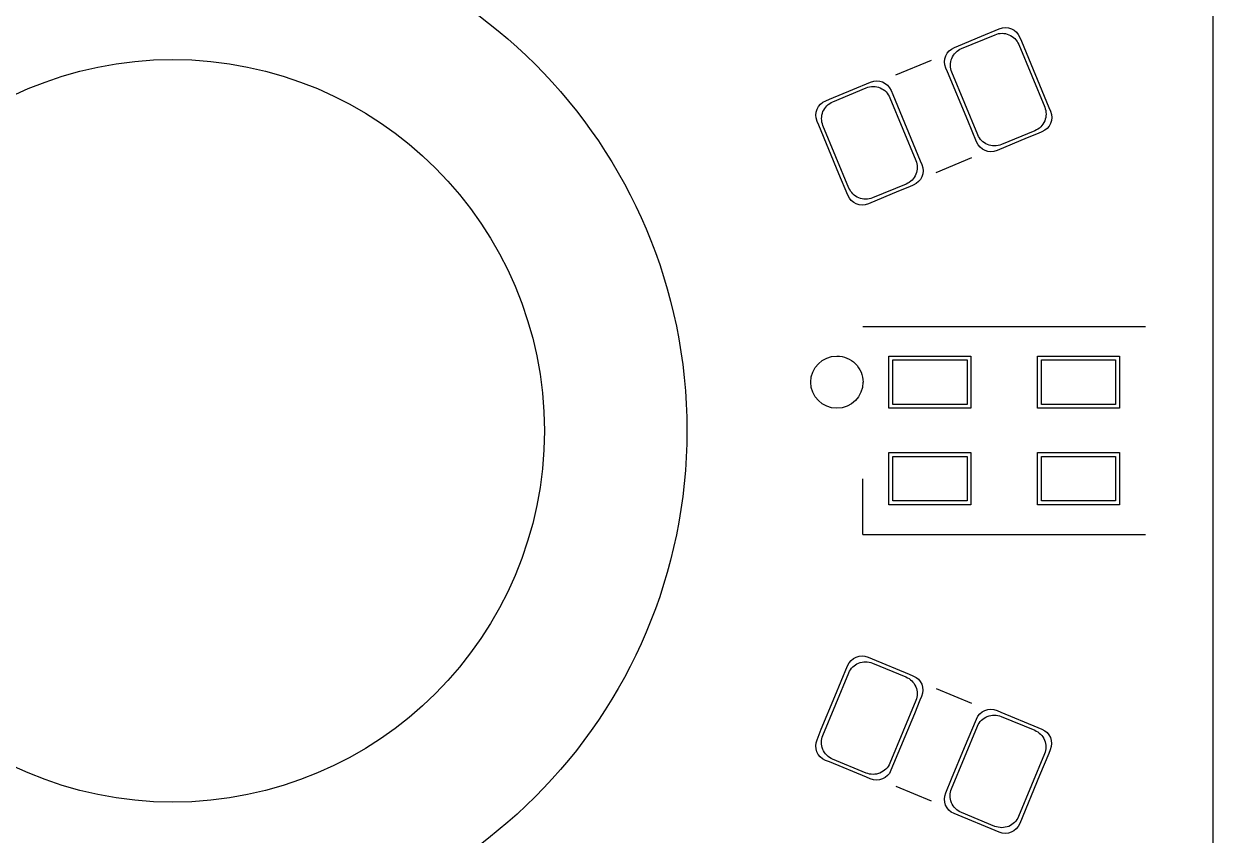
# Model space of a CAD drawing. Header units: millimetres. Extents: x 0 to 28, y 0 to 98.
# Drawn here: x 11.99 to 27.99, y 58.71 to 69.64 of the extents above; entities that cross this region are included whole.
import ezdxf

# ---------------------------------------------------------------- set-up
doc = ezdxf.new("R2010")
doc.units = ezdxf.units.MM
doc.layers.add('Make2D', color=178, linetype='Continuous', true_color=0x000000)

msp = doc.modelspace()

# ---------------------------------------------------------------- linework, layer by layer
at = {"layer": 'Make2D', "color": 178, "true_color": 0x000000}
for p, q in [((27.995, 2.74), (27.995, 95.239)), ((24.566, 69.342), (24.879, 69.473)), ((24.566, 69.342), (24.879, 69.473)), ((24.609, 69.305), (25.059, 69.492)), ((24.609, 69.305), (25.059, 69.492)), ((24.879, 69.473), (25.115, 69.57)), ((24.879, 69.473), (25.115, 69.57)), ((25.059, 69.492), (25.082, 69.5)), ((25.059, 69.492), (25.082, 69.5)), ((25.082, 69.5), (25.105, 69.506)), ((25.082, 69.5), (25.105, 69.506)), ((25.105, 69.506), (25.128, 69.509)), ((25.105, 69.506), (25.128, 69.509)), ((25.115, 69.57), (25.159, 69.584)), ((25.115, 69.57), (25.159, 69.584)), ((25.128, 69.509), (25.153, 69.51)), ((25.128, 69.509), (25.153, 69.51)), ((25.153, 69.51), (25.176, 69.509)), ((25.153, 69.51), (25.176, 69.509)), ((25.159, 69.584), (25.2, 69.588)), ((25.159, 69.584), (25.2, 69.588)), ((25.176, 69.509), (25.2, 69.506)), ((25.176, 69.509), (25.2, 69.506)), ((25.2, 69.588), (25.24, 69.584)), ((25.2, 69.588), (25.24, 69.584)), ((25.2, 69.506), (25.223, 69.5)), ((25.2, 69.506), (25.223, 69.5)), ((25.223, 69.5), (25.245, 69.492)), ((25.223, 69.5), (25.245, 69.492)), ((25.24, 69.584), (25.279, 69.572)), ((25.24, 69.584), (25.279, 69.572)), ((25.245, 69.492), (25.268, 69.481)), ((25.245, 69.492), (25.268, 69.481)), ((25.268, 69.481), (25.288, 69.469)), ((25.268, 69.481), (25.288, 69.469)), ((25.279, 69.572), (25.315, 69.553)), ((25.279, 69.572), (25.315, 69.553)), ((25.288, 69.469), (25.307, 69.455)), ((25.288, 69.469), (25.307, 69.455)), ((25.315, 69.553), (25.346, 69.527)), ((25.315, 69.553), (25.346, 69.527)), ((25.346, 69.527), (25.371, 69.496)), ((25.346, 69.527), (25.371, 69.496)), ((25.371, 69.496), (25.393, 69.455)), ((25.371, 69.496), (25.393, 69.455)), ((24.441, 69.274), (24.472, 69.299)), ((24.441, 69.274), (24.472, 69.299)), ((24.472, 69.299), (24.513, 69.321)), ((24.472, 69.299), (24.513, 69.321)), ((24.513, 69.321), (24.566, 69.342)), ((24.513, 69.321), (24.566, 69.342)), ((24.587, 69.295), (24.609, 69.305)), ((24.587, 69.295), (24.609, 69.305)), ((25.307, 69.455), (25.325, 69.439)), ((25.307, 69.455), (25.325, 69.439)), ((25.325, 69.439), (25.341, 69.421)), ((25.325, 69.439), (25.341, 69.421)), ((25.341, 69.421), (25.355, 69.402)), ((25.341, 69.421), (25.355, 69.402)), ((25.355, 69.402), (25.367, 69.382)), ((25.355, 69.402), (25.367, 69.382)), ((25.367, 69.382), (25.378, 69.36)), ((25.367, 69.382), (25.378, 69.36)), ((25.378, 69.36), (25.727, 68.517)), ((25.378, 69.36), (25.727, 68.517)), ((25.393, 69.455), (25.415, 69.403)), ((25.393, 69.455), (25.415, 69.403)), ((25.415, 69.403), (25.783, 68.513)), ((25.415, 69.403), (25.783, 68.513)), ((23.725, 68.95), (24.203, 69.148)), ((24.381, 69.128), (24.385, 69.168)), ((24.381, 69.128), (24.385, 69.168)), ((24.385, 69.168), (24.396, 69.207)), ((24.385, 69.168), (24.396, 69.207)), ((24.396, 69.207), (24.415, 69.242)), ((24.396, 69.207), (24.415, 69.242)), ((24.415, 69.242), (24.441, 69.274)), ((24.415, 69.242), (24.441, 69.274)), ((24.463, 69.127), (24.469, 69.151)), ((24.463, 69.127), (24.469, 69.151)), ((24.469, 69.151), (24.477, 69.173)), ((24.469, 69.151), (24.477, 69.173)), ((24.477, 69.173), (24.487, 69.195)), ((24.477, 69.173), (24.487, 69.195)), ((24.487, 69.195), (24.499, 69.215)), ((24.487, 69.195), (24.499, 69.215)), ((24.499, 69.215), (24.513, 69.235)), ((24.499, 69.215), (24.513, 69.235)), ((24.513, 69.235), (24.53, 69.252)), ((24.513, 69.235), (24.53, 69.252)), ((24.53, 69.252), (24.548, 69.268)), ((24.53, 69.252), (24.548, 69.268)), ((24.548, 69.268), (24.567, 69.282)), ((24.548, 69.268), (24.567, 69.282)), ((24.567, 69.282), (24.587, 69.295)), ((24.567, 69.282), (24.587, 69.295)), ((24.385, 69.087), (24.381, 69.128)), ((24.385, 69.087), (24.381, 69.128)), ((24.398, 69.043), (24.385, 69.087)), ((24.398, 69.043), (24.385, 69.087)), ((24.42, 68.991), (24.398, 69.043)), ((24.42, 68.991), (24.398, 69.043)), ((24.691, 68.336), (24.42, 68.991)), ((24.691, 68.336), (24.42, 68.991)), ((24.458, 69.08), (24.459, 69.104)), ((24.458, 69.08), (24.459, 69.104)), ((24.459, 69.056), (24.458, 69.08)), ((24.459, 69.056), (24.458, 69.08)), ((24.459, 69.104), (24.463, 69.127)), ((24.459, 69.104), (24.463, 69.127)), ((24.463, 69.032), (24.459, 69.056)), ((24.463, 69.032), (24.459, 69.056)), ((24.469, 69.009), (24.463, 69.032)), ((24.469, 69.009), (24.463, 69.032)), ((24.477, 68.987), (24.469, 69.009)), ((24.477, 68.987), (24.469, 69.009)), ((24.826, 68.144), (24.477, 68.987)), ((24.826, 68.144), (24.477, 68.987)), ((23.147, 68.755), (23.383, 68.853)), ((23.147, 68.755), (23.383, 68.853)), ((23.383, 68.853), (23.427, 68.866)), ((23.383, 68.853), (23.427, 68.866)), ((23.427, 68.866), (23.468, 68.87)), ((23.427, 68.866), (23.468, 68.87)), ((23.468, 68.87), (23.508, 68.866)), ((23.468, 68.87), (23.508, 68.866)), ((23.508, 68.866), (23.546, 68.855)), ((23.508, 68.866), (23.546, 68.855)), ((23.546, 68.855), (23.582, 68.835)), ((23.546, 68.855), (23.582, 68.835)), ((23.582, 68.835), (23.613, 68.81)), ((23.582, 68.835), (23.613, 68.81)), ((22.833, 68.625), (23.147, 68.755)), ((22.833, 68.625), (23.147, 68.755)), ((22.876, 68.588), (23.327, 68.774)), ((22.876, 68.588), (23.327, 68.774)), ((23.327, 68.774), (23.349, 68.783)), ((23.327, 68.774), (23.349, 68.783)), ((23.349, 68.783), (23.372, 68.788)), ((23.349, 68.783), (23.372, 68.788)), ((23.372, 68.788), (23.396, 68.792)), ((23.372, 68.788), (23.396, 68.792)), ((23.396, 68.792), (23.42, 68.793)), ((23.396, 68.792), (23.42, 68.793)), ((23.42, 68.793), (23.444, 68.792)), ((23.42, 68.793), (23.444, 68.792)), ((23.444, 68.792), (23.467, 68.788)), ((23.444, 68.792), (23.467, 68.788)), ((23.467, 68.788), (23.491, 68.783)), ((23.467, 68.788), (23.491, 68.783)), ((23.491, 68.783), (23.513, 68.774)), ((23.491, 68.783), (23.513, 68.774)), ((23.513, 68.774), (23.535, 68.764)), ((23.513, 68.774), (23.535, 68.764)), ((23.535, 68.764), (23.555, 68.752)), ((23.535, 68.764), (23.555, 68.752)), ((23.555, 68.752), (23.574, 68.738)), ((23.555, 68.752), (23.574, 68.738)), ((23.574, 68.738), (23.592, 68.722)), ((23.574, 68.738), (23.592, 68.722)), ((23.592, 68.722), (23.608, 68.704)), ((23.592, 68.722), (23.608, 68.704)), ((23.608, 68.704), (23.623, 68.684)), ((23.608, 68.704), (23.623, 68.684)), ((23.613, 68.81), (23.639, 68.778)), ((23.613, 68.81), (23.639, 68.778)), ((23.623, 68.684), (23.635, 68.664)), ((23.623, 68.684), (23.635, 68.664)), ((23.635, 68.664), (23.645, 68.642)), ((23.635, 68.664), (23.645, 68.642)), ((23.639, 68.778), (23.661, 68.738)), ((23.639, 68.778), (23.661, 68.738)), ((23.661, 68.738), (23.683, 68.686)), ((23.661, 68.738), (23.683, 68.686)), ((23.683, 68.686), (24.051, 67.795)), ((23.683, 68.686), (24.051, 67.795)), ((22.664, 68.489), (22.683, 68.525)), ((22.664, 68.489), (22.683, 68.525)), ((22.683, 68.525), (22.709, 68.556)), ((22.683, 68.525), (22.709, 68.556)), ((22.709, 68.556), (22.74, 68.582)), ((22.709, 68.556), (22.74, 68.582)), ((22.74, 68.582), (22.781, 68.603)), ((22.74, 68.582), (22.781, 68.603)), ((22.755, 68.477), (22.767, 68.498)), ((22.755, 68.477), (22.767, 68.498)), ((22.767, 68.498), (22.781, 68.517)), ((22.767, 68.498), (22.781, 68.517)), ((22.781, 68.603), (22.833, 68.625)), ((22.781, 68.603), (22.833, 68.625)), ((22.781, 68.517), (22.797, 68.535)), ((22.781, 68.517), (22.797, 68.535)), ((22.797, 68.535), (22.815, 68.551)), ((22.797, 68.535), (22.815, 68.551)), ((22.815, 68.551), (22.834, 68.565)), ((22.815, 68.551), (22.834, 68.565)), ((22.834, 68.565), (22.855, 68.578)), ((22.834, 68.565), (22.855, 68.578)), ((22.855, 68.578), (22.876, 68.588)), ((22.855, 68.578), (22.876, 68.588)), ((23.645, 68.642), (23.994, 67.799)), ((23.645, 68.642), (23.994, 67.799)), ((25.727, 68.517), (25.735, 68.494)), ((25.727, 68.517), (25.735, 68.494)), ((25.783, 68.513), (25.805, 68.461)), ((25.783, 68.513), (25.805, 68.461)), ((22.648, 68.41), (22.652, 68.45)), ((22.648, 68.41), (22.652, 68.45)), ((22.652, 68.37), (22.648, 68.41)), ((22.652, 68.37), (22.648, 68.41)), ((22.652, 68.45), (22.664, 68.489)), ((22.652, 68.45), (22.664, 68.489)), ((22.666, 68.325), (22.652, 68.37)), ((22.666, 68.325), (22.652, 68.37)), ((22.725, 68.362), (22.727, 68.386)), ((22.725, 68.362), (22.727, 68.386)), ((22.727, 68.338), (22.725, 68.362)), ((22.727, 68.338), (22.725, 68.362)), ((22.727, 68.386), (22.73, 68.41)), ((22.727, 68.386), (22.73, 68.41)), ((22.73, 68.315), (22.727, 68.338)), ((22.73, 68.315), (22.727, 68.338)), ((22.73, 68.41), (22.736, 68.433)), ((22.73, 68.41), (22.736, 68.433)), ((22.736, 68.433), (22.744, 68.456)), ((22.736, 68.433), (22.744, 68.456)), ((22.744, 68.456), (22.755, 68.477)), ((22.744, 68.456), (22.755, 68.477)), ((25.735, 68.353), (25.727, 68.33)), ((25.735, 68.353), (25.727, 68.33)), ((25.735, 68.494), (25.741, 68.471)), ((25.735, 68.494), (25.741, 68.471)), ((25.741, 68.376), (25.735, 68.353)), ((25.741, 68.376), (25.735, 68.353)), ((25.741, 68.471), (25.744, 68.447)), ((25.741, 68.471), (25.744, 68.447)), ((25.744, 68.4), (25.741, 68.376)), ((25.744, 68.4), (25.741, 68.376)), ((25.744, 68.447), (25.745, 68.423)), ((25.744, 68.447), (25.745, 68.423)), ((25.745, 68.423), (25.744, 68.4)), ((25.745, 68.423), (25.744, 68.4)), ((25.805, 68.461), (25.819, 68.416)), ((25.805, 68.461), (25.819, 68.416)), ((25.819, 68.416), (25.822, 68.376)), ((25.819, 68.416), (25.822, 68.376)), ((25.822, 68.376), (25.819, 68.336)), ((25.822, 68.376), (25.819, 68.336)), ((22.687, 68.273), (22.666, 68.325)), ((22.687, 68.273), (22.666, 68.325)), ((22.959, 67.618), (22.687, 68.273)), ((22.959, 67.618), (22.687, 68.273)), ((22.736, 68.292), (22.73, 68.315)), ((22.736, 68.292), (22.73, 68.315)), ((22.744, 68.269), (22.736, 68.292)), ((22.744, 68.269), (22.736, 68.292)), ((23.093, 67.426), (22.744, 68.269)), ((23.093, 67.426), (22.744, 68.269)), ((24.81, 68.048), (24.691, 68.336)), ((24.81, 68.048), (24.691, 68.336)), ((25.595, 68.198), (25.144, 68.012)), ((25.595, 68.198), (25.144, 68.012)), ((25.616, 68.209), (25.595, 68.198)), ((25.616, 68.209), (25.595, 68.198)), ((25.637, 68.221), (25.616, 68.209)), ((25.637, 68.221), (25.616, 68.209)), ((25.656, 68.235), (25.637, 68.221)), ((25.656, 68.235), (25.637, 68.221)), ((25.69, 68.182), (25.638, 68.161)), ((25.69, 68.182), (25.638, 68.161)), ((25.674, 68.251), (25.656, 68.235)), ((25.674, 68.251), (25.656, 68.235)), ((25.69, 68.269), (25.674, 68.251)), ((25.69, 68.269), (25.674, 68.251)), ((25.704, 68.288), (25.69, 68.269)), ((25.704, 68.288), (25.69, 68.269)), ((25.731, 68.204), (25.69, 68.182)), ((25.731, 68.204), (25.69, 68.182)), ((25.716, 68.308), (25.704, 68.288)), ((25.716, 68.308), (25.704, 68.288)), ((25.727, 68.33), (25.716, 68.308)), ((25.727, 68.33), (25.716, 68.308)), ((25.762, 68.23), (25.731, 68.204)), ((25.762, 68.23), (25.731, 68.204)), ((25.788, 68.261), (25.762, 68.23)), ((25.788, 68.261), (25.762, 68.23)), ((25.807, 68.297), (25.788, 68.261)), ((25.807, 68.297), (25.788, 68.261)), ((25.819, 68.336), (25.807, 68.297)), ((25.819, 68.336), (25.807, 68.297)), ((24.832, 68.007), (24.81, 68.048)), ((24.832, 68.007), (24.81, 68.048)), ((24.836, 68.122), (24.826, 68.144)), ((24.836, 68.122), (24.826, 68.144)), ((24.848, 68.102), (24.836, 68.122)), ((24.848, 68.102), (24.836, 68.122)), ((24.863, 68.082), (24.848, 68.102)), ((24.863, 68.082), (24.848, 68.102)), ((24.879, 68.065), (24.863, 68.082)), ((24.879, 68.065), (24.863, 68.082)), ((24.896, 68.048), (24.879, 68.065)), ((24.896, 68.048), (24.879, 68.065)), ((24.916, 68.034), (24.896, 68.048)), ((24.916, 68.034), (24.896, 68.048)), ((24.936, 68.022), (24.916, 68.034)), ((24.936, 68.022), (24.916, 68.034)), ((24.958, 68.012), (24.936, 68.022)), ((24.958, 68.012), (24.936, 68.022)), ((25.492, 68.101), (25.088, 67.933)), ((25.492, 68.101), (25.088, 67.933)), ((25.638, 68.161), (25.492, 68.101)), ((25.638, 68.161), (25.492, 68.101)), ((24.857, 67.976), (24.832, 68.007)), ((24.857, 67.976), (24.832, 68.007)), ((24.889, 67.951), (24.857, 67.976)), ((24.889, 67.951), (24.857, 67.976)), ((24.924, 67.932), (24.889, 67.951)), ((24.924, 67.932), (24.889, 67.951)), ((24.963, 67.92), (24.924, 67.932)), ((24.963, 67.92), (24.924, 67.932)), ((24.98, 68.004), (24.958, 68.012)), ((24.98, 68.004), (24.958, 68.012)), ((25.003, 67.916), (24.963, 67.92)), ((25.003, 67.916), (24.963, 67.92)), ((25.004, 67.998), (24.98, 68.004)), ((25.004, 67.998), (24.98, 68.004)), ((25.044, 67.92), (25.003, 67.916)), ((25.044, 67.92), (25.003, 67.916)), ((25.027, 67.994), (25.004, 67.998)), ((25.027, 67.994), (25.004, 67.998)), ((25.051, 67.993), (25.027, 67.994)), ((25.051, 67.993), (25.027, 67.994)), ((25.088, 67.933), (25.044, 67.92)), ((25.088, 67.933), (25.044, 67.92)), ((25.075, 67.994), (25.051, 67.993)), ((25.075, 67.994), (25.051, 67.993)), ((25.099, 67.998), (25.075, 67.994)), ((25.099, 67.998), (25.075, 67.994)), ((25.122, 68.004), (25.099, 67.998)), ((25.122, 68.004), (25.099, 67.998)), ((25.144, 68.012), (25.122, 68.004)), ((25.144, 68.012), (25.122, 68.004)), ((23.994, 67.799), (24.002, 67.777)), ((23.994, 67.799), (24.002, 67.777)), ((24.002, 67.777), (24.008, 67.754)), ((24.002, 67.777), (24.008, 67.754)), ((24.008, 67.754), (24.011, 67.73)), ((24.008, 67.754), (24.011, 67.73)), ((24.011, 67.73), (24.013, 67.706)), ((24.011, 67.73), (24.013, 67.706)), ((24.013, 67.706), (24.011, 67.682)), ((24.013, 67.706), (24.011, 67.682)), ((24.051, 67.795), (24.073, 67.743)), ((24.051, 67.795), (24.073, 67.743)), ((24.073, 67.743), (24.087, 67.699)), ((24.073, 67.743), (24.087, 67.699)), ((24.087, 67.699), (24.09, 67.659)), ((24.087, 67.699), (24.09, 67.659)), ((24.268, 67.638), (24.746, 67.836)), ((23.078, 67.331), (22.959, 67.618)), ((23.078, 67.331), (22.959, 67.618)), ((23.957, 67.551), (23.942, 67.534)), ((23.957, 67.551), (23.942, 67.534)), ((23.972, 67.571), (23.957, 67.551)), ((23.972, 67.571), (23.957, 67.551)), ((23.984, 67.591), (23.972, 67.571)), ((23.984, 67.591), (23.972, 67.571)), ((23.994, 67.613), (23.984, 67.591)), ((23.994, 67.613), (23.984, 67.591)), ((24.002, 67.635), (23.994, 67.613)), ((24.002, 67.635), (23.994, 67.613)), ((24.008, 67.659), (24.002, 67.635)), ((24.008, 67.659), (24.002, 67.635)), ((24.011, 67.682), (24.008, 67.659)), ((24.011, 67.682), (24.008, 67.659)), ((24.055, 67.544), (24.03, 67.513)), ((24.055, 67.544), (24.03, 67.513)), ((24.074, 67.58), (24.055, 67.544)), ((24.074, 67.58), (24.055, 67.544)), ((24.087, 67.618), (24.074, 67.58)), ((24.087, 67.618), (24.074, 67.58)), ((24.09, 67.659), (24.087, 67.618)), ((24.09, 67.659), (24.087, 67.618)), ((23.104, 67.405), (23.093, 67.426)), ((23.104, 67.405), (23.093, 67.426)), ((23.116, 67.384), (23.104, 67.405)), ((23.116, 67.384), (23.104, 67.405)), ((23.13, 67.365), (23.116, 67.384)), ((23.13, 67.365), (23.116, 67.384)), ((23.76, 67.383), (23.356, 67.216)), ((23.76, 67.383), (23.356, 67.216)), ((23.862, 67.481), (23.412, 67.295)), ((23.862, 67.481), (23.412, 67.295)), ((23.906, 67.443), (23.76, 67.383)), ((23.906, 67.443), (23.76, 67.383)), ((23.884, 67.491), (23.862, 67.481)), ((23.884, 67.491), (23.862, 67.481)), ((23.904, 67.503), (23.884, 67.491)), ((23.904, 67.503), (23.884, 67.491)), ((23.924, 67.518), (23.904, 67.503)), ((23.924, 67.518), (23.904, 67.503)), ((23.957, 67.465), (23.906, 67.443)), ((23.957, 67.465), (23.906, 67.443)), ((23.942, 67.534), (23.924, 67.518)), ((23.942, 67.534), (23.924, 67.518)), ((23.999, 67.487), (23.957, 67.465)), ((23.999, 67.487), (23.957, 67.465)), ((24.03, 67.513), (23.999, 67.487)), ((24.03, 67.513), (23.999, 67.487)), ((23.1, 67.29), (23.078, 67.331)), ((23.1, 67.29), (23.078, 67.331)), ((23.125, 67.259), (23.1, 67.29)), ((23.125, 67.259), (23.1, 67.29)), ((23.157, 67.233), (23.125, 67.259)), ((23.157, 67.233), (23.125, 67.259)), ((23.146, 67.347), (23.13, 67.365)), ((23.146, 67.347), (23.13, 67.365)), ((23.164, 67.331), (23.146, 67.347)), ((23.164, 67.331), (23.146, 67.347)), ((23.192, 67.214), (23.157, 67.233)), ((23.192, 67.214), (23.157, 67.233)), ((23.183, 67.317), (23.164, 67.331)), ((23.183, 67.317), (23.164, 67.331)), ((23.204, 67.305), (23.183, 67.317)), ((23.204, 67.305), (23.183, 67.317)), ((23.225, 67.295), (23.204, 67.305)), ((23.225, 67.295), (23.204, 67.305)), ((23.248, 67.286), (23.225, 67.295)), ((23.248, 67.286), (23.225, 67.295)), ((23.271, 67.28), (23.248, 67.286)), ((23.271, 67.28), (23.248, 67.286)), ((23.295, 67.277), (23.271, 67.28)), ((23.295, 67.277), (23.271, 67.28)), ((23.319, 67.276), (23.295, 67.277)), ((23.319, 67.276), (23.295, 67.277)), ((23.342, 67.277), (23.319, 67.276)), ((23.342, 67.277), (23.319, 67.276)), ((23.366, 67.28), (23.342, 67.277)), ((23.366, 67.28), (23.342, 67.277)), ((23.389, 67.286), (23.366, 67.28)), ((23.389, 67.286), (23.366, 67.28)), ((23.412, 67.295), (23.389, 67.286)), ((23.412, 67.295), (23.389, 67.286)), ((23.231, 67.202), (23.192, 67.214)), ((23.231, 67.202), (23.192, 67.214)), ((23.271, 67.198), (23.231, 67.202)), ((23.271, 67.198), (23.231, 67.202)), ((23.311, 67.202), (23.271, 67.198)), ((23.311, 67.202), (23.271, 67.198)), ((23.356, 67.216), (23.311, 67.202)), ((23.356, 67.216), (23.311, 67.202)), ((23.282, 65.563), (27.082, 65.563)), ((23.631, 64.462), (23.631, 65.164)), ((23.631, 65.164), (24.733, 65.164)), ((23.631, 64.462), (23.631, 65.164)), ((23.631, 65.164), (24.733, 65.164)), ((24.733, 65.164), (24.733, 64.462)), ((24.733, 65.164), (24.733, 64.462)), ((25.631, 64.462), (25.631, 65.164)), ((25.631, 65.164), (26.733, 65.164)), ((25.631, 64.462), (25.631, 65.164)), ((25.631, 65.164), (26.733, 65.164)), ((26.733, 65.164), (26.733, 64.462)), ((26.733, 65.164), (26.733, 64.462)), ((23.682, 64.513), (23.682, 65.113)), ((23.682, 65.113), (24.682, 65.113)), ((23.682, 64.513), (23.682, 65.113)), ((23.682, 65.113), (24.682, 65.113)), ((24.682, 65.113), (24.682, 64.513)), ((24.682, 65.113), (24.682, 64.513)), ((25.682, 64.513), (25.682, 65.113)), ((25.682, 65.113), (26.682, 65.113)), ((25.682, 64.513), (25.682, 65.113)), ((25.682, 65.113), (26.682, 65.113)), ((26.682, 65.113), (26.682, 64.513)), ((26.682, 65.113), (26.682, 64.513)), ((24.682, 64.513), (23.682, 64.513)), ((24.682, 64.513), (23.682, 64.513)), ((26.682, 64.513), (25.682, 64.513)), ((26.682, 64.513), (25.682, 64.513)), ((24.733, 64.462), (23.631, 64.462)), ((24.733, 64.462), (23.631, 64.462)), ((26.733, 64.462), (25.631, 64.462)), ((26.733, 64.462), (25.631, 64.462)), ((23.631, 63.162), (23.631, 63.864)), ((23.631, 63.864), (24.733, 63.864)), ((23.631, 63.162), (23.631, 63.864)), ((23.631, 63.864), (24.733, 63.864)), ((24.733, 63.864), (24.733, 63.162)), ((24.733, 63.864), (24.733, 63.162)), ((25.631, 63.162), (25.631, 63.864)), ((25.631, 63.864), (26.733, 63.864)), ((25.631, 63.162), (25.631, 63.864)), ((25.631, 63.864), (26.733, 63.864)), ((26.733, 63.864), (26.733, 63.162)), ((26.733, 63.864), (26.733, 63.162)), ((23.682, 63.213), (23.682, 63.813)), ((23.682, 63.813), (24.682, 63.813)), ((23.682, 63.213), (23.682, 63.813)), ((23.682, 63.813), (24.682, 63.813)), ((24.682, 63.813), (24.682, 63.213)), ((24.682, 63.813), (24.682, 63.213)), ((25.682, 63.213), (25.682, 63.813)), ((25.682, 63.813), (26.682, 63.813)), ((25.682, 63.213), (25.682, 63.813)), ((25.682, 63.813), (26.682, 63.813)), ((26.682, 63.813), (26.682, 63.213)), ((26.682, 63.813), (26.682, 63.213)), ((23.282, 62.763), (23.282, 63.513)), ((24.733, 63.162), (23.631, 63.162)), ((24.733, 63.162), (23.631, 63.162)), ((24.682, 63.213), (23.682, 63.213)), ((24.682, 63.213), (23.682, 63.213)), ((26.733, 63.162), (25.631, 63.162)), ((26.733, 63.162), (25.631, 63.162)), ((26.682, 63.213), (25.682, 63.213)), ((26.682, 63.213), (25.682, 63.213)), ((23.282, 62.763), (27.082, 62.763)), ((22.905, 60.581), (23.075, 60.994)), ((22.905, 60.581), (23.075, 60.994)), ((23.075, 60.994), (23.097, 61.035)), ((23.075, 60.994), (23.097, 61.035)), ((23.097, 61.035), (23.123, 61.066)), ((23.097, 61.035), (23.123, 61.066)), ((23.123, 61.066), (23.154, 61.092)), ((23.123, 61.066), (23.154, 61.092)), ((23.128, 60.96), (23.144, 60.978)), ((23.128, 60.96), (23.144, 60.978)), ((23.144, 60.978), (23.162, 60.994)), ((23.144, 60.978), (23.162, 60.994)), ((23.154, 61.092), (23.19, 61.111)), ((23.154, 61.092), (23.19, 61.111)), ((23.162, 60.994), (23.181, 61.008)), ((23.162, 60.994), (23.181, 61.008)), ((23.181, 61.008), (23.201, 61.02)), ((23.181, 61.008), (23.201, 61.02)), ((23.19, 61.111), (23.229, 61.122)), ((23.19, 61.111), (23.229, 61.122)), ((23.201, 61.02), (23.223, 61.031)), ((23.201, 61.02), (23.223, 61.031)), ((23.223, 61.031), (23.245, 61.039)), ((23.223, 61.031), (23.245, 61.039)), ((23.229, 61.122), (23.269, 61.126)), ((23.229, 61.122), (23.269, 61.126)), ((23.245, 61.039), (23.269, 61.044)), ((23.245, 61.039), (23.269, 61.044)), ((23.269, 61.126), (23.309, 61.122)), ((23.269, 61.126), (23.309, 61.122)), ((23.269, 61.044), (23.292, 61.048)), ((23.269, 61.044), (23.292, 61.048)), ((23.292, 61.048), (23.317, 61.049)), ((23.292, 61.048), (23.317, 61.049)), ((23.309, 61.122), (23.353, 61.109)), ((23.309, 61.122), (23.353, 61.109)), ((23.317, 61.049), (23.34, 61.048)), ((23.317, 61.049), (23.34, 61.048)), ((23.34, 61.048), (23.364, 61.044)), ((23.34, 61.048), (23.364, 61.044)), ((23.353, 61.109), (23.405, 61.087)), ((23.353, 61.109), (23.405, 61.087)), ((23.364, 61.044), (23.387, 61.039)), ((23.364, 61.044), (23.387, 61.039)), ((23.387, 61.039), (23.41, 61.031)), ((23.387, 61.039), (23.41, 61.031)), ((23.405, 61.087), (23.903, 60.881)), ((23.405, 61.087), (23.903, 60.881)), ((23.41, 61.031), (23.86, 60.844)), ((23.41, 61.031), (23.86, 60.844)), ((22.742, 60.056), (23.091, 60.899)), ((22.742, 60.056), (23.091, 60.899)), ((23.091, 60.899), (23.101, 60.92)), ((23.091, 60.899), (23.101, 60.92)), ((23.101, 60.92), (23.114, 60.941)), ((23.101, 60.92), (23.114, 60.941)), ((23.114, 60.941), (23.128, 60.96)), ((23.114, 60.941), (23.128, 60.96)), ((23.86, 60.844), (23.882, 60.834)), ((23.86, 60.844), (23.882, 60.834)), ((23.882, 60.834), (23.902, 60.821)), ((23.882, 60.834), (23.902, 60.821)), ((23.902, 60.821), (23.921, 60.807)), ((23.902, 60.821), (23.921, 60.807)), ((23.903, 60.881), (23.955, 60.86)), ((23.903, 60.881), (23.955, 60.86)), ((23.955, 60.86), (23.996, 60.838)), ((23.955, 60.86), (23.996, 60.838)), ((23.996, 60.838), (24.028, 60.812)), ((23.996, 60.838), (24.028, 60.812)), ((23.921, 60.807), (23.939, 60.791)), ((23.921, 60.807), (23.939, 60.791)), ((23.939, 60.791), (23.955, 60.773)), ((23.939, 60.791), (23.955, 60.773)), ((23.955, 60.773), (23.969, 60.754)), ((23.955, 60.773), (23.969, 60.754)), ((23.969, 60.754), (23.982, 60.734)), ((23.969, 60.754), (23.982, 60.734)), ((23.982, 60.734), (23.992, 60.712)), ((23.982, 60.734), (23.992, 60.712)), ((23.992, 60.712), (24, 60.69)), ((23.992, 60.712), (24, 60.69)), ((24, 60.69), (24.006, 60.666)), ((24, 60.69), (24.006, 60.666)), ((24.006, 60.666), (24.009, 60.643)), ((24.006, 60.666), (24.009, 60.643)), ((24.028, 60.812), (24.053, 60.781)), ((24.028, 60.812), (24.053, 60.781)), ((24.053, 60.781), (24.072, 60.745)), ((24.053, 60.781), (24.072, 60.745)), ((24.072, 60.745), (24.084, 60.706)), ((24.072, 60.745), (24.084, 60.706)), ((24.084, 60.706), (24.088, 60.666)), ((24.084, 60.706), (24.088, 60.666)), ((24.088, 60.666), (24.084, 60.626)), ((24.088, 60.666), (24.084, 60.626)), ((24.266, 60.687), (24.744, 60.489)), ((22.721, 60.139), (22.905, 60.581)), ((22.721, 60.139), (22.905, 60.581)), ((23.992, 60.526), (23.643, 59.682)), ((23.992, 60.526), (23.643, 59.682)), ((24.049, 60.529), (23.974, 60.348)), ((24.049, 60.529), (23.974, 60.348)), ((24, 60.548), (23.992, 60.526)), ((24, 60.548), (23.992, 60.526)), ((24.006, 60.571), (24, 60.548)), ((24.006, 60.571), (24, 60.548)), ((24.009, 60.595), (24.006, 60.571)), ((24.009, 60.595), (24.006, 60.571)), ((24.009, 60.643), (24.011, 60.619)), ((24.009, 60.643), (24.011, 60.619)), ((24.011, 60.619), (24.009, 60.595)), ((24.011, 60.619), (24.009, 60.595)), ((24.07, 60.581), (24.049, 60.529)), ((24.07, 60.581), (24.049, 60.529)), ((24.084, 60.626), (24.07, 60.581)), ((24.084, 60.626), (24.07, 60.581)), ((23.974, 60.348), (23.659, 59.587)), ((23.974, 60.348), (23.659, 59.587)), ((24.829, 60.317), (24.855, 60.348)), ((24.829, 60.317), (24.855, 60.348)), ((24.855, 60.348), (24.887, 60.374)), ((24.855, 60.348), (24.887, 60.374)), ((24.887, 60.374), (24.922, 60.393)), ((24.887, 60.374), (24.922, 60.393)), ((24.922, 60.393), (24.961, 60.405)), ((24.922, 60.393), (24.961, 60.405)), ((24.961, 60.405), (25.001, 60.409)), ((24.961, 60.405), (25.001, 60.409)), ((25.001, 60.409), (25.041, 60.405)), ((25.001, 60.409), (25.041, 60.405)), ((25.041, 60.405), (25.086, 60.391)), ((25.041, 60.405), (25.086, 60.391)), ((25.086, 60.391), (25.138, 60.37)), ((25.086, 60.391), (25.138, 60.37)), ((25.138, 60.37), (25.636, 60.164)), ((25.138, 60.37), (25.636, 60.164)), ((24.474, 59.338), (24.823, 60.181)), ((24.474, 59.338), (24.823, 60.181)), ((24.65, 59.896), (24.808, 60.276)), ((24.65, 59.896), (24.808, 60.276)), ((24.808, 60.276), (24.829, 60.317)), ((24.808, 60.276), (24.829, 60.317)), ((24.823, 60.181), (24.833, 60.203)), ((24.823, 60.181), (24.833, 60.203)), ((24.833, 60.203), (24.846, 60.223)), ((24.833, 60.203), (24.846, 60.223)), ((24.846, 60.223), (24.86, 60.242)), ((24.846, 60.223), (24.86, 60.242)), ((24.86, 60.242), (24.876, 60.26)), ((24.86, 60.242), (24.876, 60.26)), ((24.876, 60.26), (24.894, 60.276)), ((24.876, 60.26), (24.894, 60.276)), ((24.894, 60.276), (24.913, 60.29)), ((24.894, 60.276), (24.913, 60.29)), ((24.913, 60.29), (24.934, 60.303)), ((24.913, 60.29), (24.934, 60.303)), ((24.934, 60.303), (24.955, 60.313)), ((24.934, 60.303), (24.955, 60.313)), ((24.955, 60.313), (24.978, 60.321)), ((24.955, 60.313), (24.978, 60.321)), ((24.978, 60.321), (25.001, 60.327)), ((24.978, 60.321), (25.001, 60.327)), ((25.001, 60.327), (25.025, 60.33)), ((25.001, 60.327), (25.025, 60.33)), ((25.025, 60.33), (25.049, 60.331)), ((25.025, 60.33), (25.049, 60.331)), ((25.049, 60.331), (25.073, 60.33)), ((25.049, 60.331), (25.073, 60.33)), ((25.073, 60.33), (25.096, 60.327)), ((25.073, 60.33), (25.096, 60.327)), ((25.096, 60.327), (25.119, 60.321)), ((25.096, 60.327), (25.119, 60.321)), ((25.119, 60.321), (25.142, 60.313)), ((25.119, 60.321), (25.142, 60.313)), ((25.142, 60.313), (25.593, 60.126)), ((25.142, 60.313), (25.593, 60.126)), ((22.664, 59.999), (22.721, 60.139)), ((22.664, 59.999), (22.721, 60.139)), ((22.728, 60.01), (22.734, 60.033)), ((22.728, 60.01), (22.734, 60.033)), ((22.734, 60.033), (22.742, 60.056)), ((22.734, 60.033), (22.742, 60.056)), ((25.593, 60.126), (25.614, 60.116)), ((25.593, 60.126), (25.614, 60.116)), ((25.614, 60.116), (25.634, 60.104)), ((25.614, 60.116), (25.634, 60.104)), ((25.634, 60.104), (25.654, 60.089)), ((25.634, 60.104), (25.654, 60.089)), ((25.636, 60.164), (25.687, 60.142)), ((25.636, 60.164), (25.687, 60.142)), ((25.654, 60.089), (25.672, 60.073)), ((25.654, 60.089), (25.672, 60.073)), ((25.672, 60.073), (25.687, 60.056)), ((25.672, 60.073), (25.687, 60.056)), ((25.687, 60.142), (25.729, 60.12)), ((25.687, 60.142), (25.729, 60.12)), ((25.687, 60.056), (25.702, 60.036)), ((25.687, 60.056), (25.702, 60.036)), ((25.702, 60.036), (25.714, 60.016)), ((25.702, 60.036), (25.714, 60.016)), ((25.714, 60.016), (25.724, 59.994)), ((25.714, 60.016), (25.724, 59.994)), ((25.729, 60.12), (25.76, 60.094)), ((25.729, 60.12), (25.76, 60.094)), ((25.76, 60.094), (25.785, 60.063)), ((25.76, 60.094), (25.785, 60.063)), ((25.785, 60.063), (25.804, 60.028)), ((25.785, 60.063), (25.804, 60.028)), ((25.804, 60.028), (25.816, 59.989)), ((25.804, 60.028), (25.816, 59.989)), ((22.646, 59.915), (22.65, 59.955)), ((22.646, 59.915), (22.65, 59.955)), ((22.65, 59.874), (22.646, 59.915)), ((22.65, 59.874), (22.646, 59.915)), ((22.65, 59.955), (22.664, 59.999)), ((22.65, 59.955), (22.664, 59.999)), ((22.662, 59.836), (22.65, 59.874)), ((22.662, 59.836), (22.65, 59.874)), ((22.723, 59.962), (22.725, 59.986)), ((22.723, 59.962), (22.725, 59.986)), ((22.725, 59.938), (22.723, 59.962)), ((22.725, 59.938), (22.723, 59.962)), ((22.725, 59.986), (22.728, 60.01)), ((22.725, 59.986), (22.728, 60.01)), ((22.728, 59.915), (22.725, 59.938)), ((22.728, 59.915), (22.725, 59.938)), ((22.734, 59.892), (22.728, 59.915)), ((22.734, 59.892), (22.728, 59.915)), ((22.742, 59.869), (22.734, 59.892)), ((22.742, 59.869), (22.734, 59.892)), ((22.752, 59.847), (22.742, 59.869)), ((22.752, 59.847), (22.742, 59.869)), ((24.474, 59.47), (24.65, 59.896)), ((24.474, 59.47), (24.65, 59.896)), ((25.724, 59.994), (25.732, 59.972)), ((25.724, 59.994), (25.732, 59.972)), ((25.732, 59.972), (25.738, 59.948)), ((25.732, 59.972), (25.738, 59.948)), ((25.738, 59.948), (25.741, 59.925)), ((25.738, 59.948), (25.741, 59.925)), ((25.741, 59.877), (25.738, 59.853)), ((25.741, 59.877), (25.738, 59.853)), ((25.741, 59.925), (25.743, 59.901)), ((25.741, 59.925), (25.743, 59.901)), ((25.743, 59.901), (25.741, 59.877)), ((25.743, 59.901), (25.741, 59.877)), ((25.802, 59.864), (25.781, 59.812)), ((25.802, 59.864), (25.781, 59.812)), ((25.816, 59.908), (25.802, 59.864)), ((25.816, 59.908), (25.802, 59.864)), ((25.816, 59.989), (25.82, 59.949)), ((25.816, 59.989), (25.82, 59.949)), ((25.82, 59.949), (25.816, 59.908)), ((25.82, 59.949), (25.816, 59.908)), ((22.681, 59.8), (22.662, 59.836)), ((22.681, 59.8), (22.662, 59.836)), ((22.706, 59.769), (22.681, 59.8)), ((22.706, 59.769), (22.681, 59.8)), ((22.737, 59.743), (22.706, 59.769)), ((22.737, 59.743), (22.706, 59.769)), ((22.779, 59.721), (22.737, 59.743)), ((22.779, 59.721), (22.737, 59.743)), ((22.765, 59.827), (22.752, 59.847)), ((22.765, 59.827), (22.752, 59.847)), ((22.779, 59.808), (22.765, 59.827)), ((22.779, 59.808), (22.765, 59.827)), ((22.795, 59.79), (22.779, 59.808)), ((22.795, 59.79), (22.779, 59.808)), ((22.831, 59.7), (22.779, 59.721)), ((22.831, 59.7), (22.779, 59.721)), ((22.813, 59.774), (22.795, 59.79)), ((22.813, 59.774), (22.795, 59.79)), ((22.832, 59.76), (22.813, 59.774)), ((22.832, 59.76), (22.813, 59.774)), ((23.328, 59.494), (22.831, 59.7)), ((23.328, 59.494), (22.831, 59.7)), ((22.852, 59.747), (22.832, 59.76)), ((22.852, 59.747), (22.832, 59.76)), ((22.874, 59.737), (22.852, 59.747)), ((22.874, 59.737), (22.852, 59.747)), ((23.325, 59.55), (22.874, 59.737)), ((23.325, 59.55), (22.874, 59.737)), ((25.724, 59.808), (25.375, 58.965)), ((25.724, 59.808), (25.375, 58.965)), ((25.781, 59.812), (25.658, 59.515)), ((25.781, 59.812), (25.658, 59.515)), ((25.732, 59.83), (25.724, 59.808)), ((25.732, 59.83), (25.724, 59.808)), ((25.738, 59.853), (25.732, 59.83)), ((25.738, 59.853), (25.732, 59.83)), ((23.347, 59.542), (23.325, 59.55)), ((23.347, 59.542), (23.325, 59.55)), ((23.37, 59.537), (23.347, 59.542)), ((23.37, 59.537), (23.347, 59.542)), ((23.394, 59.533), (23.37, 59.537)), ((23.394, 59.533), (23.37, 59.537)), ((23.465, 59.537), (23.441, 59.533)), ((23.465, 59.537), (23.441, 59.533)), ((23.489, 59.542), (23.465, 59.537)), ((23.489, 59.542), (23.465, 59.537)), ((23.511, 59.55), (23.489, 59.542)), ((23.511, 59.55), (23.489, 59.542)), ((23.533, 59.561), (23.511, 59.55)), ((23.533, 59.561), (23.511, 59.55)), ((23.553, 59.573), (23.533, 59.561)), ((23.553, 59.573), (23.533, 59.561)), ((23.572, 59.587), (23.553, 59.573)), ((23.572, 59.587), (23.553, 59.573)), ((23.59, 59.603), (23.572, 59.587)), ((23.59, 59.603), (23.572, 59.587)), ((23.606, 59.621), (23.59, 59.603)), ((23.606, 59.621), (23.59, 59.603)), ((23.62, 59.64), (23.606, 59.621)), ((23.62, 59.64), (23.606, 59.621)), ((23.637, 59.546), (23.611, 59.515)), ((23.637, 59.546), (23.611, 59.515)), ((23.633, 59.661), (23.62, 59.64)), ((23.633, 59.661), (23.62, 59.64)), ((23.643, 59.682), (23.633, 59.661)), ((23.643, 59.682), (23.633, 59.661)), ((23.659, 59.587), (23.637, 59.546)), ((23.659, 59.587), (23.637, 59.546)), ((23.38, 59.472), (23.328, 59.494)), ((23.38, 59.472), (23.328, 59.494)), ((23.425, 59.458), (23.38, 59.472)), ((23.425, 59.458), (23.38, 59.472)), ((23.418, 59.532), (23.394, 59.533)), ((23.418, 59.532), (23.394, 59.533)), ((23.441, 59.533), (23.418, 59.532)), ((23.441, 59.533), (23.418, 59.532)), ((23.465, 59.454), (23.425, 59.458)), ((23.465, 59.454), (23.425, 59.458)), ((23.505, 59.458), (23.465, 59.454)), ((23.505, 59.458), (23.465, 59.454)), ((23.544, 59.47), (23.505, 59.458)), ((23.544, 59.47), (23.505, 59.458)), ((23.58, 59.489), (23.544, 59.47)), ((23.58, 59.489), (23.544, 59.47)), ((23.611, 59.515), (23.58, 59.489)), ((23.611, 59.515), (23.58, 59.489)), ((24.396, 59.282), (24.474, 59.47)), ((24.396, 59.282), (24.474, 59.47)), ((25.658, 59.515), (25.391, 58.87)), ((25.658, 59.515), (25.391, 58.87)), ((23.723, 59.375), (24.2, 59.177)), ((24.378, 59.197), (24.382, 59.237)), ((24.378, 59.197), (24.382, 59.237)), ((24.382, 59.237), (24.396, 59.282)), ((24.382, 59.237), (24.396, 59.282)), ((24.456, 59.245), (24.457, 59.268)), ((24.456, 59.245), (24.457, 59.268)), ((24.457, 59.221), (24.456, 59.245)), ((24.457, 59.221), (24.456, 59.245)), ((24.457, 59.268), (24.46, 59.292)), ((24.457, 59.268), (24.46, 59.292)), ((24.46, 59.197), (24.457, 59.221)), ((24.46, 59.197), (24.457, 59.221)), ((24.46, 59.292), (24.466, 59.315)), ((24.46, 59.292), (24.466, 59.315)), ((24.466, 59.315), (24.474, 59.338)), ((24.466, 59.315), (24.474, 59.338)), ((24.382, 59.157), (24.378, 59.197)), ((24.382, 59.157), (24.378, 59.197)), ((24.394, 59.118), (24.382, 59.157)), ((24.394, 59.118), (24.382, 59.157)), ((24.413, 59.082), (24.394, 59.118)), ((24.413, 59.082), (24.394, 59.118)), ((24.439, 59.051), (24.413, 59.082)), ((24.439, 59.051), (24.413, 59.082)), ((24.466, 59.174), (24.46, 59.197)), ((24.466, 59.174), (24.46, 59.197)), ((24.474, 59.151), (24.466, 59.174)), ((24.474, 59.151), (24.466, 59.174)), ((24.484, 59.13), (24.474, 59.151)), ((24.484, 59.13), (24.474, 59.151)), ((24.497, 59.109), (24.484, 59.13)), ((24.497, 59.109), (24.484, 59.13)), ((24.511, 59.09), (24.497, 59.109)), ((24.511, 59.09), (24.497, 59.109)), ((24.527, 59.072), (24.511, 59.09)), ((24.527, 59.072), (24.511, 59.09)), ((24.545, 59.056), (24.527, 59.072)), ((24.545, 59.056), (24.527, 59.072)), ((24.564, 59.042), (24.545, 59.056)), ((24.564, 59.042), (24.545, 59.056)), ((24.47, 59.025), (24.439, 59.051)), ((24.47, 59.025), (24.439, 59.051)), ((24.511, 59.004), (24.47, 59.025)), ((24.511, 59.004), (24.47, 59.025)), ((24.563, 58.982), (24.511, 59.004)), ((24.563, 58.982), (24.511, 59.004)), ((25.061, 58.776), (24.563, 58.982)), ((25.061, 58.776), (24.563, 58.982)), ((24.585, 59.029), (24.564, 59.042)), ((24.585, 59.029), (24.564, 59.042)), ((24.606, 59.019), (24.585, 59.029)), ((24.606, 59.019), (24.585, 59.029)), ((25.057, 58.832), (24.606, 59.019)), ((25.057, 58.832), (24.606, 59.019)), ((25.338, 58.903), (25.322, 58.885)), ((25.338, 58.903), (25.322, 58.885)), ((25.353, 58.923), (25.338, 58.903)), ((25.353, 58.923), (25.338, 58.903)), ((25.365, 58.943), (25.353, 58.923)), ((25.365, 58.943), (25.353, 58.923)), ((25.375, 58.965), (25.365, 58.943)), ((25.375, 58.965), (25.365, 58.943)), ((25.079, 58.824), (25.057, 58.832)), ((25.079, 58.824), (25.057, 58.832)), ((25.113, 58.754), (25.061, 58.776)), ((25.113, 58.754), (25.061, 58.776)), ((25.102, 58.819), (25.079, 58.824)), ((25.102, 58.819), (25.079, 58.824)), ((25.126, 58.816), (25.102, 58.819)), ((25.126, 58.816), (25.102, 58.819)), ((25.157, 58.741), (25.113, 58.754)), ((25.157, 58.741), (25.113, 58.754)), ((25.15, 58.814), (25.126, 58.816)), ((25.15, 58.814), (25.126, 58.816)), ((25.174, 58.816), (25.15, 58.814)), ((25.174, 58.816), (25.15, 58.814)), ((25.197, 58.737), (25.157, 58.741)), ((25.197, 58.737), (25.157, 58.741)), ((25.197, 58.819), (25.174, 58.816)), ((25.197, 58.819), (25.174, 58.816)), ((25.221, 58.824), (25.197, 58.819)), ((25.221, 58.824), (25.197, 58.819)), ((25.238, 58.741), (25.197, 58.737)), ((25.238, 58.741), (25.197, 58.737)), ((25.243, 58.832), (25.221, 58.824)), ((25.243, 58.832), (25.221, 58.824)), ((25.276, 58.752), (25.238, 58.741)), ((25.276, 58.752), (25.238, 58.741)), ((25.265, 58.843), (25.243, 58.832)), ((25.265, 58.843), (25.243, 58.832)), ((25.285, 58.855), (25.265, 58.843)), ((25.285, 58.855), (25.265, 58.843)), ((25.312, 58.771), (25.276, 58.752)), ((25.312, 58.771), (25.276, 58.752)), ((25.304, 58.87), (25.285, 58.855)), ((25.304, 58.87), (25.285, 58.855)), ((25.322, 58.885), (25.304, 58.87)), ((25.322, 58.885), (25.304, 58.87)), ((25.343, 58.797), (25.312, 58.771)), ((25.343, 58.797), (25.312, 58.771)), ((25.369, 58.828), (25.343, 58.797)), ((25.369, 58.828), (25.343, 58.797)), ((25.391, 58.87), (25.369, 58.828)), ((25.391, 58.87), (25.369, 58.828))]:
    msp.add_line(p, q, dxfattribs=at)
for centre, radius in [((13.938, 64.161), 6.975), ((13.995, 64.158), 5)]:
    msp.add_circle(centre, radius, dxfattribs=at)
at = {"layer": 'Make2D', "color": 178, "true_color": 0x000000, "extrusion": (0, 0, -1)}
for centre, start, end in [((-22.931, 64.813), 180, 90), ((-22.932, 64.813), 89.966, 180), ((-22.932, 64.813), 180, 180.034)]:
    msp.add_arc(centre, 0.351, start, end, dxfattribs=at)

doc.saveas('drawing.dxf')
